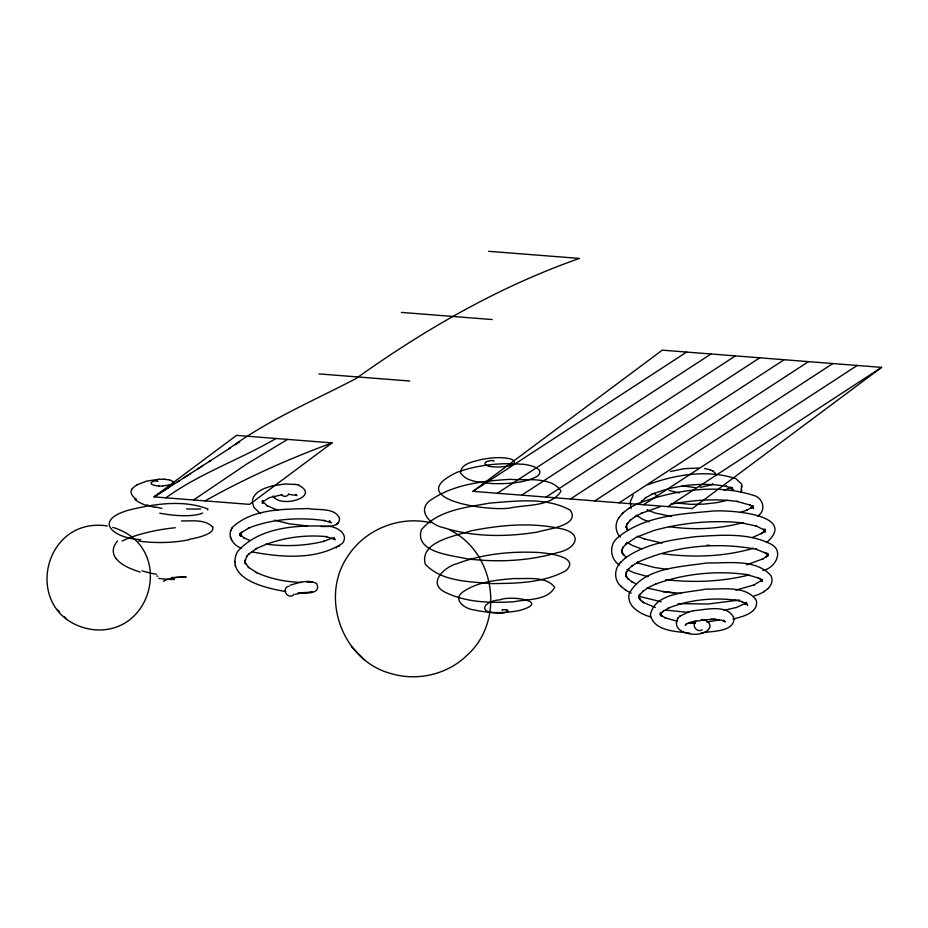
<?xml version="1.0" encoding="UTF-8"?>
<svg xmlns="http://www.w3.org/2000/svg" width="928" height="928" viewBox="0 0 928 928"><rect width="100%" height="100%" fill="white"/><g stroke="black" fill="none" stroke-linecap="round" stroke-linejoin="round"><path stroke-width="1.39" d="M334.15 537.428L334.857 539.713L333.523 538.31L335.02 539.528L325.867 536.546L326.586 536.639C302.725 534.331 277.832 538.252 256.186 548.703L256.685 548.39L248.391 554.41L248.924 553.842L246.419 556.893L246.836 556.15L244.934 561.904L244.841 560.094L245.468 563.992L244.969 562.229L248.808 567.646L248.228 567.147L256.882 572.727L256.348 572.495C270.466 578.944 285.998 582.007 301.472 582.401M285.766 591.542C267.751 588.619 223.88 579.234 237.498 551.626C258.993 527.046 296.786 524.854 327.364 526.28C335.669 525.909 349.659 533.844 342.444 543.332C316.378 560.5 280.952 557.368 251.534 551.8M746.274 604.372L746.622 602.434M731.693 487.467L731.519 489.404L731.867 487.548L733.34 490.042L730.197 487.351L731.798 488.29L726.09 486.284L726.833 486.423C701.73 481.98 675.178 484.996 651.526 494.45L652.117 494.183L645.54 497.849L646.19 497.327L641.41 501.596L641.967 500.876L640.97 502.895M740.962 492.513L741.704 484.196L736.101 478.86M741.692 490.75L741.785 489.775M742.017 487.096L742.11 486.121M761.61 581.357L762.004 579.455M686.221 623.883L685.247 625.391C686.79 622.99 690.293 622.27 695.849 620.832M320.972 526.478C327.039 526.489 340.1 527.406 339.486 518.126C334.486 507.256 318.118 510.551 308.606 508.544C283.156 509.275 252.915 508.66 232.94 526.837C226.107 534.516 232.8 545.339 241.234 548.112M752.318 507.72L753.026 505.899M252.381 500.378C254.504 491.04 265.106 487.838 273.134 485.715M709.526 628.024C711.648 623.338 705.953 619.231 701.614 619.916M709.572 627.908C703.494 639.612 668.879 634.532 677.892 618.129M633.232 495.227L630.263 501.793L631.028 508.474M230.596 531.106L231.037 530.213M231.93 528.415L232.36 527.556M619.162 517.43C614.638 523.206 615.171 531.825 620.252 537.092M131.95 488.928C129.201 492.93 133.122 497.292 136.486 499.287M761.888 579.513L760.693 581.357L762.108 580.035L753.478 585.243L754.232 584.907L735.73 590.162M621.041 561.962C613.976 568.377 613.663 580.476 621.308 586.577M746.367 602.481L744.998 604.232L746.344 602.864L736.623 607.422L723.968 610.288M622.317 513.625L623.535 512.453M630.066 520.492L630.599 519.854L626.748 524.506L627.746 522.986L626.098 527.464L626.388 525.538L626.887 529.308L626.388 527.51L627.943 529.923M618.605 518.102L622.85 512.987L629.184 508.103L637.118 503.823M753.722 596.112C762.34 593.688 775.796 586.589 771.064 575.789C755.763 558.122 727.274 563.516 706.579 562.948C680.537 567.205 643.464 567.24 629.161 593.676C626.458 606.413 640.459 614.127 650.656 616.911M207.512 509.971L207.976 509.066C183.524 499.38 153.7 503.892 128.447 510.18C91.582 521.049 114.608 538.576 140.731 539.644M752.712 506.131L750.938 508.057L751.68 507.442L746.518 510.365L747.284 509.982L740.184 512.581M679.679 616.285L688.367 612.016M677.568 618.466L679.969 615.983M625.043 558.227C645.447 543.506 671.501 539.829 695.849 536.639C720.604 535.166 747.643 532.463 770.565 543.924C784.798 550.687 775.216 568.388 762.851 570.372M620.391 562.565L625.658 557.658M336.62 524.332L338.314 522.789M157.83 481.493L157.261 480.959M173.281 483.163L172.48 483.755M757.503 516.072C766.377 511.108 763.454 498.301 754.325 495.622C716.625 483.36 674.238 489.996 637.768 503.556M731.206 487.281L724.13 490.378M628.558 508.579L629.184 508.103M629.381 521.026L635.239 516.513M507.396 611.32L507.662 611.1A5.754 1.462 -2.9 0 0 507.72 610.427A5.893 1.473 -2.3 0 0 506.653 609.951M332.05 442.888L249.609 504.38L154.083 496.886L236.524 435.394L332.05 442.888C288.364 459.024 245.688 478.036 205.1 500.888M472.978 491.341L662.267 350.158L881.6 367.372L692.3 508.556L472.978 491.341L686.639 352.072M763.709 591.774L764.417 591.24M767.688 588.793L768.454 588.224M163.409 581.253L164.453 580.615M502.129 610.148L502.025 610.218A2.343 0.661 -4.7 0 1 504.855 609.696A3.48 0.94 -4.5 0 1 505.957 609.754L506.792 609.916M712.924 483.917L712.147 484.346M193.569 499.983L247.138 463.791L287.541 439.396M497.338 493.255L711.01 353.986M521.71 495.169L735.382 355.9M546.082 497.083L759.754 357.814M570.453 498.997L784.125 359.728M594.825 500.911L808.485 361.63M619.196 502.825L832.857 363.544M643.556 504.728L857.228 365.458M667.928 506.642L881.6 367.372M209.009 461.657L230.306 447.899M210.795 460.508L176.83 482.363M228.508 449.059C267.867 420.082 312.817 401.082 355.807 378.694C424.908 329.394 499.009 286.601 579.374 258.425L488.627 251.302M276.01 438.492C240.039 459.58 199.938 473.187 165.88 497.814M196.945 469.452L203.104 465.473M235.086 444.814L239.679 441.856M183.814 477.885L190.518 473.582M179.127 480.901L154.083 496.886L169.557 487.026M332.734 537.915L323.396 541.465L324.116 541.256C305.15 545.977 285.221 546.72 265.884 544.098M338.882 546.337L339.683 545.873M336.052 547.961L336.818 547.532M766.482 542.613C800.226 513.474 723.376 509.043 709.421 511.421C678.206 514.031 643.324 516.664 618.094 537.266C608.791 544.353 609.824 558.876 619.463 565.059M486.388 461.738L485.564 462.306A10.37 3.515 -4.3 0 0 488.65 466.076M136.555 484.95L146.496 481.156L158.781 479.289M634.613 517L641.944 513.045L641.306 513.312L660.156 506.723M700.164 487.386L710.198 485.205M710.024 485.286L712.356 484.254M310.138 582.424L312.04 581.81L307.168 582.343M647.79 484.752C675.143 474.544 706.904 469.371 735.243 478.477M290.128 585.185C298.364 582.854 308.815 578.991 316.634 583.596C321.97 594.384 304.5 593.479 298.178 592.667M752.063 537.66L762.027 533.217L761.273 533.646L764.869 530.781L763.57 532.196L765.252 529.354L764.591 532.22L764.37 529.169L765.461 531.848L763.524 529.296L764.208 529.969L755.868 525.805L756.656 526.095L741.194 522.8L731.809 521.942C705.442 520.759 678.82 523.438 653.416 530.654L636.04 537.393L625.588 544.423L626.18 543.773L622.676 547.926L623.14 547.137L621.528 551.093L621.922 549.26L622.12 553.169L621.714 551.267L623.662 555.014L622.572 553.54L626.214 557.136L625.472 556.626M167.342 579.443L176.633 577.402L186.226 576.996L171.332 577.564M295.278 594.372L303.131 592.586L312.318 592.168L310.358 591.623M753.443 548.239C723.886 556.881 692.427 557.809 662.047 553.622M746.773 564.816L763.036 558.807L762.282 559.306L766.354 556.487L765.704 557.16L767.966 554.376L767.085 556.139L767.758 553.308L767.897 556.22L766.818 553.413L767.839 555.06L764.8 552.357L766.319 553.413L755.926 549.109L756.738 549.33C717.124 541.79 674.25 545.78 637.374 562.426L638.058 562.043L631.887 566.01L632.49 565.442L627.641 569.978L628.801 568.62L626.284 572.506L626.632 571.625L625.704 575.557L625.843 573.724L626.632 577.506L625.994 575.696L628.604 579.432L628.012 578.678M749.232 574.931C722.054 581.775 693.552 582.807 665.747 579.71M693.494 610.694C705.326 609.882 728.306 603.455 734.048 618.558C733.677 632.919 709.723 630.785 701.058 633.07M732.958 619.115C741.692 616.876 759.162 612.944 756.274 600.277C745.636 584.849 721.775 589.64 705.837 589.094C688.564 592.783 654.924 592.076 650.412 614.765C653.718 631.492 676.756 631.376 689.794 633.14M688.112 612.086L693.634 610.659M670.503 471.517L683.878 468.721L698.598 467.99M743.525 522.452C719.362 529.122 693.692 530.259 668.937 526.605M718.411 620.124L719.107 619.95L706.916 622.062M168.954 485.042L162.597 485.924M727.181 500.343L716.926 502.616L703.691 504.136L690.502 504.322L677.266 503.057M739.535 600.01L708.134 604L678.194 603.629M670.573 504.275C692.59 500.134 715.302 498.348 737.563 501.48L736.855 501.375L750.23 505.145L749.395 504.797L753.339 507.326L751.912 506.085L753.629 508.66L752.631 505.876M273.4 485.657L285 484.01L296.044 484.474M282.228 494.705L269.306 497.663L262.45 501.99L263.459 500.633L262.311 503.243L262.601 500.517L263.134 503.034L262.346 501.364L267.589 505.992L266.997 505.644L277.843 510.342M700.605 619.997L715.117 619.278L710.546 619.208M181.505 520.898C191.644 521.223 205.181 518.914 212.721 527.116M706.753 545.304L709.421 545.2M690.212 622.734L695.397 622.7M695.582 487.687L682.289 485.843M688.808 612.468L665.817 610.09M689.829 622.885L695.234 622.99M496.979 612.956C476.203 612.747 484.81 600.59 500.204 599.813C510.087 595.184 551.557 601.263 520.086 610.357C505.006 613.443 489.207 613.373 474.196 609.916C466.018 609.394 452.18 600.288 462.353 592.319C477.154 581.728 496.294 580.058 513.915 578.515C527.046 579.084 545.641 575.743 554.724 587.215C547.856 600.741 526.849 599.036 513.718 601.785C490.761 603.072 466.32 602.69 445.289 592.308C426.567 583.283 444.628 566.776 456.994 563.679C482.989 553.854 511.316 551.081 538.924 552.508C546.615 553.204 580.58 556.417 566.173 570.511C543.611 583.086 516.444 583.41 491.237 583.584C468.93 581.496 441.554 581.786 425.244 564.096C419.305 541.43 455.787 535.99 470.74 530.932C499.716 525.062 530.12 522.255 559.282 528.368C583.526 532.405 577.692 548.529 557.218 552.694C528.067 561.289 497.002 562.426 466.946 558.83C452.62 555.292 414.317 552.821 421.335 529.818C437.877 510.04 466.424 507.314 490.274 503.022C516.606 501.108 546.186 496.863 570.256 510.18C580.882 525.851 546.186 529.076 537.486 532.057C506.514 537.068 474.011 537.208 443.862 527.754C429.942 525.12 414.978 509.321 432.32 498.962C455.149 484.068 483.442 480.994 510.029 479.335C525.7 480.704 551.418 475.89 561.034 491.214C551.545 506.282 528.322 504.67 512.488 507.523C493.951 512.639 399.11 499.589 457.133 472.282C477.317 465.009 499.16 462.643 520.492 464.174C526.454 463.954 547.508 468.188 536.976 476.528C523.183 483.337 507.187 483.917 492.06 483.592C481.504 482.108 466.726 482.653 460.392 472.549C461.413 463.014 474.44 461.552 481.934 459.36C491.817 457.69 502.303 456.495 512.07 459.383C522.974 467.016 492.501 468.176 488.766 466.018M288.828 494.322L296.948 495.529L295.614 494.346M163.931 479.208L165.555 479.3M307.609 525.979L289.536 523.856L274.468 520.19M673.577 592.911L662.801 591.53L681.384 593.456M401.418 312.411L492.165 319.545M318.965 373.903L409.712 381.025M714.873 619.278L721.45 620.159L725.441 621.876L723.724 620.298M667.464 569.432L654.391 567.472L636.991 562.762L637.675 563.029M692.369 623.14L688.831 622.665M107.335 525.956C41.052 515.864 21.216 615.357 89.703 629.149C153.259 639.543 176.192 546.012 112.752 527.371M156.844 576.021L157.876 576.195M704.572 468.501L710.14 469.8M671.512 516.502L655.075 513.01L647.06 509.866L647.767 510.261M662.314 543.089L644.252 538.936L644.925 539.133L637.281 536.245M663.218 591.577L647.002 587.969M661.212 601.773L639.009 596.344M161.878 508.416L155.208 506.943M677.521 621.296L665.063 617.816L665.77 618.234L661.014 615.125L662.151 616.47L660.226 613.002L660.736 615.774L661.409 612.329L660.156 614.87L663.624 610.902L662.986 611.401L668.868 607.91L668.23 608.188C689.411 599.592 713.075 597.412 735.672 600.149L734.976 600.033L742.261 601.75L741.518 601.437L746.182 603.571L745.393 603.014L747.69 605.323L746.193 602.794M430.743 522.766C399.492 515.469 365.098 529.331 347.687 556.371C319.302 597.887 342.757 661.374 391.558 673.682C417.565 681.5 447.632 674.354 467.086 655.249C505.296 621.168 495.656 552.415 449.72 529.969M298.317 484.973C320.67 496.225 284.038 507.407 274.792 497.942M295.684 484.393L298.735 485.066M648.104 576.717L634.033 572.738L626.899 569.618M169.488 479.811L173.664 481.841M669.111 490.483L679.319 492.884M641.84 549.028L632.966 545.722L626.458 542.196M140.186 572.1C131.335 569.142 121.754 565.79 115.768 558.215M655.272 607.492L643.116 602.307L643.904 602.724L639.786 599.291L641.028 600.683L638.905 597.04L639.462 598.792L639.299 594.918L638.708 597.667L640.529 593.804L639.949 594.57L643.371 590.939L642.71 591.496L648.73 587.354L655.992 583.863L655.388 584.141C684.516 573.574 716.474 570.337 747.144 574.629L746.414 574.49L758.895 578.179L758.072 577.796L761.83 580.186L760.426 578.852L762.398 581.531L761.644 579.722M249.887 540.444L243.797 537.776L244.516 538.228L240.329 534.644L241.199 536.314L240.016 533.24L240.468 536.024L240.619 533.716L239.934 535.549L241.489 532.428L240.468 534.006L242.637 531.686L241.953 532.231L249.261 527.777L248.576 528.078C272.646 518.613 299.524 517.07 324.974 520.631L324.162 520.469L331.4 522.87L329.359 520.654L329.718 521.513M649.124 521.849L642.884 519.402L636.121 515.121M712.913 471.018L715.349 473.222M709.746 469.626L713.365 471.215M631.643 581.612L636.318 584.106M620.6 586.009L626.04 590.405L631.133 593.12M260.617 513.799L253.936 507.465L252.393 502.21M627.305 578.109L632.304 582.146M625.379 589.872L626.04 590.405M627.548 529.726L628.21 530.364M654.263 493.313L656.548 495.54M273.122 495.958L274.073 497.234M273.899 497.072L274.943 498.092M351.352 646.48L364.53 659.936M57.2 609.476L59.531 611.854M64.044 616.47L66.027 618.489M230.283 536.744L230.631 537.637M231.304 539.412L231.64 540.293M724.142 621.47L723.875 620.484M234.575 561.405L234.738 562.333M235.178 565.094L235.329 566.01M288.666 494.044A5.208 4.536 53.3 0 1 281.509 495.042M294.025 594.21A5.208 4.536 53.3 0 1 285.928 593.421A5.208 4.536 53.3 0 1 289.176 586.206M702.16 629.764A5.208 4.536 53.3 0 1 694.318 626.307A5.208 4.536 53.3 0 1 699.979 621.006M492.536 460.601A2.343 0.673 -4.6 0 1 493.882 461.251M492.559 460.578A3.48 1.044 -5.4 0 0 491.411 460.566L490.216 460.659A5.893 1.868 -5.5 0 0 488.105 461.158A5.672 1.844 -5.5 0 0 486.411 461.738M507.999 611.413A10.243 3.329 0 0 1 496.828 613.222M157.238 480.959A2.645 0.777 -5.5 0 0 155.962 480.924A3.666 1.172 -5.9 0 0 154.361 481.122A4.686 1.52 -5.8 0 0 151.821 482.119A5.893 2.03 -4.4 0 0 151.136 482.908L151.148 483.384A8.213 2.854 -2.7 0 0 152.192 484.544A9.442 3.167 -0.6 0 0 158.908 485.959M162.655 486.005A11.217 3.399 0.1 0 1 158.885 486.005M172.643 483.766A14.523 3.77 -0.8 0 1 169.174 485.1M173.629 481.841A15.416 3.77 -2.5 0 1 173.35 483.163M165.277 479.451A19.813 5.417 -7.1 0 1 169.186 479.915M158.734 479.358A18.862 5.011 -6.9 0 1 163.838 479.277M132.159 488.94A26.042 10.243 -4.8 0 1 136.926 485.042M145.754 505.25A36.656 13.421 7.6 0 1 134.722 499.45M154.814 507.338A35.484 13.305 8.4 0 1 146.786 504.844M202.652 513.068A42.491 12.064 9.7 0 1 159.72 513.172M200.657 508.973A44.068 3.816 5 0 1 186.505 508.904M189.521 539.609A51.968 16.634 -0.2 0 1 138.713 541.047M212.524 527.127A52.328 12.261 -1.4 0 1 189.37 539.296M122.044 541.082A50.831 12.354 -9.9 0 1 175.253 527.73M115.826 558.204A48.36 23.293 -3.1 0 1 117.659 540.92M156.472 574.293A40.264 11.09 12.4 0 1 141.972 570.848M174.429 579.466A36.227 10.37 11.4 0 1 158.746 578.364M164.523 580.615A8.572 1.902 -12.5 0 1 167.411 579.455"/></g></svg>
